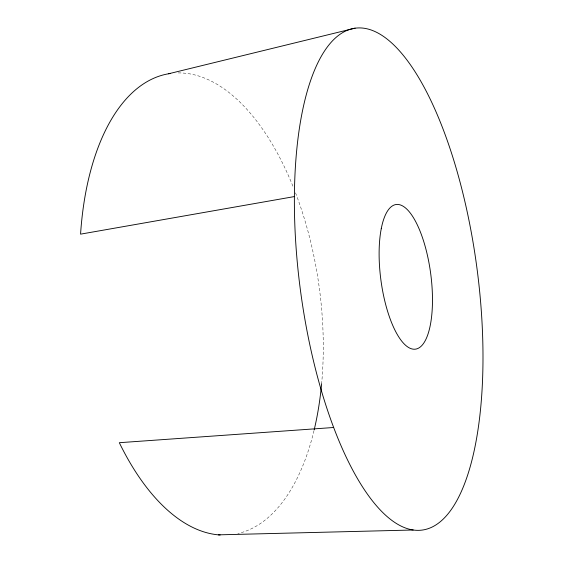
<?xml version="1.0" encoding="UTF-8"?>
<svg xmlns="http://www.w3.org/2000/svg" width="563" height="563" viewBox="0 0 563 563"><rect width="100%" height="100%" fill="white"/><g stroke="black" fill="none" stroke-linecap="round" stroke-linejoin="round"><path stroke-width="0.42" stroke-dasharray="2.81 2.11" d="M178.218 72.916A232.603 118.913 82.4 0 1 293.619 187.958M295.54 192.877A232.603 118.913 82.4 0 1 321.614 383.825M313.978 430.709A232.603 118.913 82.4 0 1 237.882 533.541"/><path stroke-width="0.84" d="M168.626 73.767L355.14 28.15M294.379 196.578L80.565 234.152A232.603 118.913 82.4 0 1 170.357 73.5M333.599 427.5L119.321 442.701A232.603 118.913 82.4 0 0 220.175 534.991M218.374 534.85L413.221 530.001A253.174 88.947 82.4 0 0 455.185 164.896A253.174 88.947 82.4 0 0 297.531 142.397A253.174 88.947 82.4 0 0 413.221 530.001M321.614 383.825A232.603 118.913 82.4 0 1 314.175 429.872M381.25 228.719A72.958 25.096 82.4 0 0 408.991 347.723A72.958 25.096 82.4 0 0 427.12 254.004A72.958 25.096 82.4 0 0 381.25 228.719"/></g></svg>
